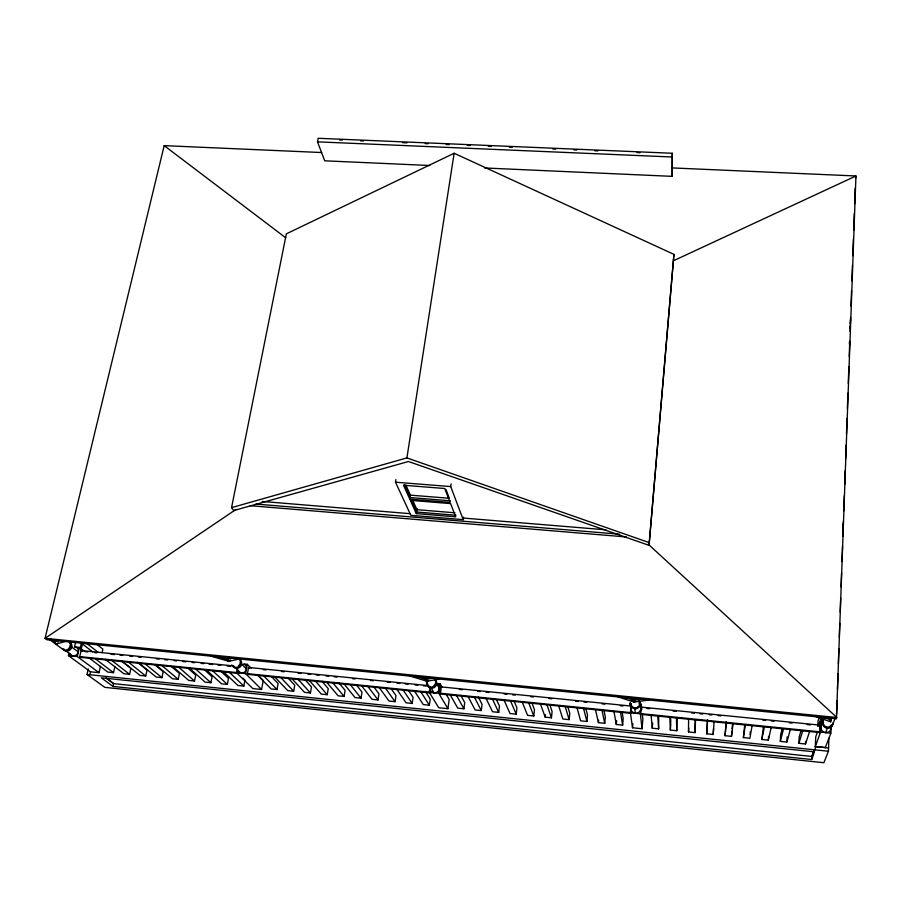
<?xml version="1.0" encoding="UTF-8"?>
<svg xmlns="http://www.w3.org/2000/svg" width="901" height="901" viewBox="0 0 901 901"><rect width="100%" height="100%" fill="white"/><g stroke="black" fill="none" stroke-linecap="round" stroke-linejoin="round"><path stroke-width="1.35" d="M695.549 719.786L694.941 732.603L688.499 731.939L688.589 719.223M694.941 732.603L695.257 719.899M836.578 714.583L837.074 700.539M837.468 689.321L838.009 673.88M838.358 664.048L838.91 648.619M839.304 637.39L839.8 623.357M840.194 612.128L840.689 598.095M841.083 586.866L841.579 572.833M841.985 561.605L842.525 546.164M842.874 536.343L843.415 520.902M843.764 511.081L844.305 495.64M844.71 484.411L845.206 470.378M845.6 459.15L846.095 445.117M846.49 433.888L847.03 418.447M847.379 408.626L847.931 393.185M848.269 383.364L848.866 366.516M849.215 356.695L849.756 341.254M850.105 331.433L850.6 317.4M850.995 306.171L851.546 290.73M851.895 280.909L852.436 265.468M852.785 255.647L853.382 238.81M853.675 230.386L854.272 213.537M854.621 203.716L855.162 188.275M823.503 722.309L820.924 722.05L820.529 732.096L815.326 746.625L825.271 747.447M88.253 668.97L87.003 674.455L104.786 687.35L823.863 762.719L828.447 751.243L828.931 738.279M825.26 747.65L830.868 733.155L831.06 728.109L832.738 723.694A5.35 4.989 35.7 0 1 825.35 727.67A5.35 4.989 35.7 0 1 823.965 719.212M819.831 732.581L820.349 725.181L641.219 707.094L640.667 713.626L640.746 714.358L819.831 732.581L820.349 725.181M821.915 723.019L822.084 718.818M822.129 723.683L822.343 718.074M811.711 759.509L814.481 751.839L101.306 677.822L112.963 686.416L811.711 759.509L811.835 756.446L813.682 751.288M815.191 749.88L815.72 736.928L817.455 731.972M817.804 726.161L818.007 721.025L819.358 717.072M801.113 730.52L799.176 736.86L798.894 743.314L805.483 743.989L805.595 741.41M782.248 728.605L780.626 734.957L780.311 741.399L786.877 742.075L787.125 736.917M763.451 726.69L761.807 739.484L768.35 740.16L768.553 736.308M714.076 721.667L713.187 734.484L706.722 733.808L707.431 721.138M707.589 719.719L706.722 733.808M750.105 734.416L750.251 731.849M752.076 725.688L749.891 738.257L743.37 737.592L744.733 724.787M726.229 721.611L725.012 735.7L731.499 736.365L731.815 731.252M713.187 734.484L713.603 728.098M688.499 731.939L688.769 728.121M669.826 717.32L670.344 730.058L676.764 730.722L677.101 717.906M670.344 730.058L670.828 723.717M651.13 715.417L652.256 728.199L658.654 728.853L658.71 716.036M652.256 728.199L652.673 723.131M631.173 704.188L630.418 712.77L632.513 727.76L642.064 728.751L642.875 719.257L642.267 713.693M642.064 728.751L640.352 713.783L641.197 703.963L641.805 709.526M631.342 706.102L440.758 686.855L439.879 693.207L440.33 693.973L630.869 713.355L631.117 708.704M632.513 727.76L632.862 723.694M649.047 545.353L673.925 254.364L454.138 153.26L286.349 233.843L231.557 507.635L233.764 510.552L408.457 461.515L649.047 545.353L673.925 254.364M613.975 711.632L616.295 724.494L622.636 725.147L623.199 718.84L622.163 712.319M616.295 724.494L616.633 720.71M484.445 167.958L672.202 176.359L672.259 153.26L318.199 138.281L317.501 141.851L324.72 160.806L429.811 165.502M595.505 709.751L598.41 722.647L604.74 723.3L605.326 717.005L603.985 710.472M850.15 323.538L850.533 319.483M850.048 328.527L850.307 325.824M598.41 722.647L598.658 720.136M842.931 527.558L843.325 523.47M577.102 707.882L580.604 720.811L586.9 721.464L587.52 715.18L585.887 708.637M836.624 703.456L836.894 700.741M836.612 708.513L836.883 705.776M558.766 706.024L562.855 718.987L569.128 719.629L569.781 713.367L567.855 706.801M725.012 735.7L726.341 723.064M540.51 704.165L545.184 717.162L551.435 717.804L552.099 711.553L549.892 704.965M545.184 717.162L545.454 714.662M522.332 702.307L527.569 715.349L533.797 715.991L534.496 709.751L531.77 702.555M672.202 176.359L672.259 153.26M504.211 700.471L510.022 713.536L516.228 714.178L516.949 707.961L514.415 701.935M486.168 698.635L492.543 711.734L498.726 712.376L499.481 706.17L496.688 700.133M732.051 728.684L732.682 723.559M731.499 736.365L733.054 723.751M468.193 696.8L475.131 709.943L481.28 710.574L482.069 704.391L478.408 697.126M450.286 694.986L457.776 708.152L463.914 708.783L464.725 702.611L461.425 696.541M437.616 684.118A4.888 4.708 -45.8 0 1 438.9 690.11A4.888 4.708 -45.8 0 1 433.19 692.644A4.888 4.708 -45.8 0 1 429.912 687.531L429.248 692.317L438.753 707.758L447.932 708.704L449.171 699.458L446.378 694.615M440.33 693.973L441.028 688.893M447.932 708.704L438.764 693.286L440.071 683.724L437.706 683.476M395.911 479.58L395.505 482.204L410.845 515.316L463.204 519.64L463.542 517.129M414.674 691.36L423.279 704.593L429.36 705.224L430.216 699.075L425.34 691.258M463.204 519.64L450.714 486.574L451.086 483.938M396.981 689.558L406.114 702.825L412.185 703.456L413.063 697.318L408.615 690.605M379.344 687.767L389.029 701.068L395.066 701.688L395.978 695.572L391.248 688.837M416.33 513.604L410.327 500.337L450.601 503.603L455.748 516.859L416.33 513.604L417.107 508.502M409.797 499.154L403.49 485.234L444.734 488.511L450.14 502.42L409.797 499.154L410.405 495.145L405.833 484.963M361.774 685.976L372 699.311L378.015 699.931L378.949 693.826L373.96 687.08M231.557 507.635L406.914 457.911L454.138 153.26M743.37 737.592L745.33 725.001M344.272 684.197L355.028 697.565L361.031 698.185L361.988 692.092L356.323 684.805M326.849 682.429L338.123 695.82L344.103 696.439L345.083 690.357L339.136 683.059M309.482 680.66L321.285 694.085L327.232 694.705L328.246 688.634L322.017 681.314M292.172 678.892L304.504 692.351L310.428 692.97L311.464 686.922L304.955 679.579M274.94 677.147L287.779 690.628L293.692 691.247L294.751 685.21L288.444 678.385M855.511 178.454L855.95 175.977L671.763 167.901M257.765 675.401L271.122 688.916L277.012 689.524L278.094 683.499L271.539 676.662M236.895 670.389L236.456 672.709L252.787 688.555L261.583 689.468L263.238 680.446L258.553 675.705M261.583 689.468L245.579 673.644L247.325 664.33L243.912 663.981M223.617 671.921L237.988 685.503L243.833 686.1L244.959 680.109L242.943 678.149M430.869 693.004L248.226 674.421L247.437 673.644L248.597 667.461L428.504 685.616M206.644 670.198L221.511 683.803L227.334 684.4L228.482 678.419L220.689 671.076M189.728 668.474L205.101 682.113L210.902 682.71L212.073 676.741L205.011 670.299M172.879 666.763L188.737 680.424L194.526 681.021L195.72 675.063L187.385 667.697M156.087 665.051L172.44 678.746L178.207 679.343L179.423 673.396L171.37 666.47M761.807 739.484L764.397 726.938M139.362 663.35L156.2 677.068L161.943 677.665L163.182 671.729L154.882 664.792M122.705 661.661L140.015 675.401L145.737 675.998L147.009 670.074L137.403 662.258M105.271 659.397L123.899 673.745L129.598 674.331L130.882 668.429L121.004 660.591M112.963 686.416L113.594 683.532L106.194 678.036M89.559 658.282L107.827 672.09L113.515 672.675L114.821 666.785M768.35 740.16L771.166 727.625M102.083 652.617L102.872 649.114L97.488 644.879M68.994 653.36L68.465 655.635L90.505 671.808L98.997 672.687L100.416 666.38M89.83 674.748L90.505 671.808M80.031 648.889L81.304 643.427M81.101 649.7L82.678 642.875M237.763 673.362L80.808 657.392L79.739 656.604L81.146 650.556L232.582 665.839M74.524 646.941L75.808 641.478M98.997 672.687L77.249 656.525L79.367 647.425L74.974 646.986A4.854 4.212 -47.5 0 1 78.421 651.175A4.854 4.212 -47.5 0 1 74.423 655.962A4.854 4.212 -47.5 0 1 69.591 653.416M321.668 152.539L164.185 145.635L45.05 638.336L46.784 639.721L836.432 718.784L855.95 175.977L673.554 260.727M780.311 741.399L783.543 728.886M786.877 742.075L790.335 729.573M798.894 743.314L802.757 730.835M805.483 743.989L809.582 731.533M811.722 757.178L813.975 750.589M818.198 726.138L821.352 717.061M819.628 725.767L820.924 722.05M820.732 727.062L822.298 722.647M825.699 732.626L827.321 728.256M815.923 716.734L830.711 721.802L831.353 720.079L830.091 719.471M832.806 724.246L835.036 718.412M56.222 640.138L53.914 642.098L56.481 643.99L64.94 641.546M229.699 657.493L226.996 659.453L218.008 656.863M429.056 677.451L425.891 679.41L417.4 676.831M58.036 642.965L56.481 643.99M230.735 660.298L228.899 661.323L210.947 656.165M236.118 509.358L45.05 638.336L836.883 717.511L648.236 544.193M636.286 699.244L633.73 700.257L625.778 697.701M410.034 676.088L426.995 681.235L428.099 680.874M53.914 642.098L58.126 640.859M618.075 696.923L633.955 702.025L635.25 701.688M224.135 657.955L226.996 659.453L232.154 658.282M226.05 659.825L228.899 661.323L239.249 658.991M423.166 677.89L425.891 679.41L432.176 678.307M425.565 680.627L426.995 681.235L439.587 679.05M630.126 697.565L633.73 700.257L641.242 699.244M631.387 700.505L633.955 702.025L648.979 700.021M339.576 139.982L342.38 140.094M360.625 140.871L363.43 140.995M402.713 142.662L406.925 142.842M425.171 143.608L427.975 143.732M446.22 144.498L449.025 144.622M467.27 145.399L470.074 145.511M488.319 146.289L491.124 146.412M509.369 147.178L512.173 147.302M552.865 149.025L555.669 149.149M573.914 149.915L576.719 150.039M594.964 150.816L597.768 150.929M637.063 152.596L639.868 152.719M317.501 141.851L671.921 156.988M395.505 482.204L450.714 486.574M410.405 495.145L449.317 498.276L445.95 489.401M450.376 500.81L410.045 497.555L404.312 484.862M454.937 512.793L416.926 509.673L412.568 499.976M455.974 515.271L416.566 512.027L411.138 499.987M262.146 501.452L410.101 513.671M463.418 518.064L606.001 529.833M255.974 504.064L619.674 534.214M250.208 505.686L626.398 536.962M84.998 651.637L87.802 651.919M94.447 652.594L96.79 652.831M110.981 654.261L114.382 654.61M119.979 655.173L122.784 655.455M129.778 656.165L132.582 656.446M138.18 657.009L140.973 657.291M156.369 658.845L159.162 659.127M164.759 659.69L167.563 659.982M174.152 660.647L176.528 660.883M182.948 661.537L185.752 661.818M192.172 662.46L194.56 662.708M201.148 663.373L203.941 663.654M209.066 664.172L212.659 664.533M217.941 665.062L220.734 665.355M227.221 666.008L230.532 666.335M263.306 669.646L266.088 669.927M281.405 671.482L284.187 671.763M298.107 673.171L300.889 673.452M307.849 674.151L310.642 674.432M316.206 674.995L318.988 675.277M325.948 675.987L328.73 676.257M334.305 676.82L337.087 677.101M352.404 678.656L355.185 678.937M370.502 680.48L373.284 680.762M387.205 682.17L389.987 682.451M396.947 683.149L399.74 683.431M405.304 683.994L408.085 684.276M415.046 684.985L417.839 685.267M423.402 685.83L426.184 686.111M459.386 689.468L462.179 689.749M477.575 691.304L480.368 691.585M485.966 692.148L488.759 692.43M504.143 693.984L506.948 694.266M512.545 694.829L515.338 695.122M530.723 696.676L533.527 696.957M548.912 698.512L551.705 698.793M575.491 701.192L578.284 701.474M583.882 702.037L586.686 702.33M602.071 703.884L604.864 704.165M620.248 705.72L623.053 706.001M646.884 708.411L649.677 708.693M672.979 711.047L676.223 711.373M691.585 712.928L694.389 713.209M699.964 713.772L702.757 714.054M709.211 714.707L711.88 714.977M718.131 715.608L720.924 715.89M762.82 720.124L765.613 720.406M771.2 720.969L773.993 721.25M789.366 722.805L792.159 723.086M807.138 724.595L810.314 724.922M79.739 656.604L236.963 672.585M247.437 673.644L430.408 692.25M439.879 693.207L630.768 712.612M640.667 713.626L820.09 731.86M68.465 655.635L77.249 656.525M236.456 672.709L245.579 673.644M429.248 692.317L438.764 693.286M630.418 712.77L640.352 713.783M820.529 732.096L830.868 733.155M815.326 746.625L828.571 747.999M87.003 674.455L828.447 751.243M811.835 756.446L113.571 683.622L106.172 678.126M823.953 717.545L831.353 720.079M406.914 457.911L648.866 542.481M829.449 721.194L830.711 721.802M63.115 649.576L49.195 639.316A5.023 4.336 -46.7 0 0 52.528 640.138M66.302 651.243L72.857 656.086M71.821 647.087L78.308 651.975M164.185 145.635L285.73 237.796M81.146 650.556L82.205 651.355M79.367 647.425L83.692 650.713M95.405 658.879L113.515 672.675M81.743 643.46L92.645 651.851M86.428 643.201L98.31 652.425M111.972 660.568L129.598 674.331M128.595 662.258L145.737 675.998M145.275 663.958L161.943 677.665M162.022 665.659L178.207 679.343M178.837 667.371L194.526 681.021M195.708 669.083L210.902 682.71M212.647 670.806L227.334 684.4M229.642 672.54L243.833 686.1M226.996 659.453L228.899 661.323M236.163 668.429L241.006 673.182M241.671 664.183L246.446 668.981M248.597 667.461L249.386 668.249M247.325 664.33L251.064 668.114M263.835 676.02L277.012 689.524M281.033 677.766L293.692 691.247M298.287 679.523L310.428 692.97M315.62 681.28L327.232 694.705M333.01 683.048L344.103 696.439M350.466 684.828L361.031 698.185M367.991 686.607L378.015 699.931M385.572 688.398L395.066 701.688M403.231 690.2L412.185 703.456M420.958 692.002L429.36 705.224M425.891 679.41L426.995 681.235M431.196 688.173L434 692.801M436.681 683.825L439.418 688.499M440.758 686.855L441.197 687.621M440.071 683.724L442.177 687.35M456.616 695.628L463.914 708.783M474.545 697.453L481.28 710.574M492.543 699.277L498.726 712.376M510.619 701.124L516.228 714.178M528.763 702.96L533.797 715.991M546.975 704.819L551.435 717.804M565.254 706.677L569.128 719.629M583.6 708.546L586.9 721.464M602.026 710.416L604.74 723.3M620.53 712.297L622.636 725.147M630.858 707.859L630.227 703.309A5.057 4.967 28.6 0 0 636.77 708.591A5.057 4.967 28.6 0 0 639.091 700.663M849.283 342.324L849.632 344.948M633.73 700.257L633.955 702.025M634.811 708.772L635.385 713.277M640.262 704.323L640.769 708.862M641.219 707.094L641.298 707.848M657.741 716.092L658.654 728.853M670.637 718.536L670.783 722.422M676.46 717.996L676.764 730.722M831.06 728.109A5.282 4.933 36.3 0 1 823.739 732.04A5.282 4.933 36.3 0 1 822.376 723.661M70.087 645.184A4.1 3.548 -47.2 0 1 69.985 646.186M69.625 647.166A4.1 3.548 -47.2 0 1 68.262 648.799M64.444 649.43A4.1 3.548 -47.2 0 1 63.644 648.957M70.008 643.517A4.088 3.536 -47.3 0 1 65.559 650.24M51.503 639.395A4.19 3.604 -46.7 0 1 50.557 639.158M69.568 642.323A4.899 4.246 -47.3 0 1 70.683 649.328A4.899 4.246 -47.3 0 1 63.487 649.576M69.433 642.064A4.91 4.257 -47.2 0 1 69.14 648.979A4.91 4.257 -47.2 0 1 62.372 648.754M830.767 725.733A4.46 4.156 35.7 0 1 829.832 726.319M831.679 724.686A4.46 4.156 35.7 0 1 823.277 723.841M833.031 722.951A5.361 4.989 35.7 0 1 825.62 726.938A5.361 4.989 35.7 0 1 824.235 718.457M833.763 717.815A5.485 5.102 34.6 0 1 829.675 717.939M243.923 664.138A4.865 4.437 -47.5 0 1 244.971 671.718A4.865 4.437 -47.5 0 1 237.504 670.445M240.15 662.269A4.111 3.739 -47.1 0 1 240.094 663.305M239.767 664.307A4.111 3.739 -47.1 0 1 238.438 665.963M234.53 666.605A4.111 3.739 -47.1 0 1 233.674 666.121M240.297 661.233A4.1 3.728 -47.2 0 1 235.341 667.416M234.497 666.931A4.1 3.728 -47.2 0 1 233.821 666.222M239.114 659.307A4.922 4.482 -47.2 0 1 240.162 666.965A4.922 4.482 -47.2 0 1 232.627 665.67M239.328 659.07A4.933 4.482 -47.1 0 1 238.866 666.582A4.933 4.482 -47.1 0 1 231.805 664.87M227.559 657.167A5.046 4.573 -46.4 0 1 223.887 657.291M640.318 706.339A5.001 4.91 30.5 0 1 636.038 713.299A5.001 4.91 30.5 0 1 631.128 706.609M639.293 702.375A4.223 4.145 28.3 0 1 639.338 703.467M637.953 707.037A4.212 4.133 28.6 0 1 632.84 707.184M632.029 706.44A4.212 4.133 28.6 0 1 631.443 705.517M631.117 704.481A4.212 4.133 28.6 0 1 631.072 703.388M639.372 703.152A4.212 4.133 28.6 0 1 639.192 705.292M639.721 701.001A5.068 4.967 28.3 0 1 636.038 707.983A5.068 4.967 28.3 0 1 630.126 702.543M636.14 698.05A5.181 5.079 24.4 0 1 630.993 697.532M434.631 679.985A4.133 3.964 -44.9 0 1 435.16 680.886M435.127 683.983A4.133 3.964 -44.9 0 1 433.843 685.684M427.648 684.208A4.133 3.964 -44.9 0 1 427.389 683.206M435.622 681.674A4.122 3.964 -45 0 1 433.392 687.024A4.122 3.964 -45 0 1 428.121 684.997M434.856 679.399A4.944 4.753 -45 0 1 436.163 685.447A4.944 4.753 -45 0 1 430.374 688.015A4.944 4.753 -45 0 1 427.074 682.857M434.395 678.611A4.956 4.764 -44.9 0 1 435.69 684.659A4.956 4.764 -44.9 0 1 429.901 687.226A4.956 4.764 -44.9 0 1 426.59 682.068M427.344 677.158A5.068 4.854 -43.4 0 1 423.538 677.27M842.942 529.315A5.158 4.708 17.6 0 1 842.863 531.77"/></g></svg>
